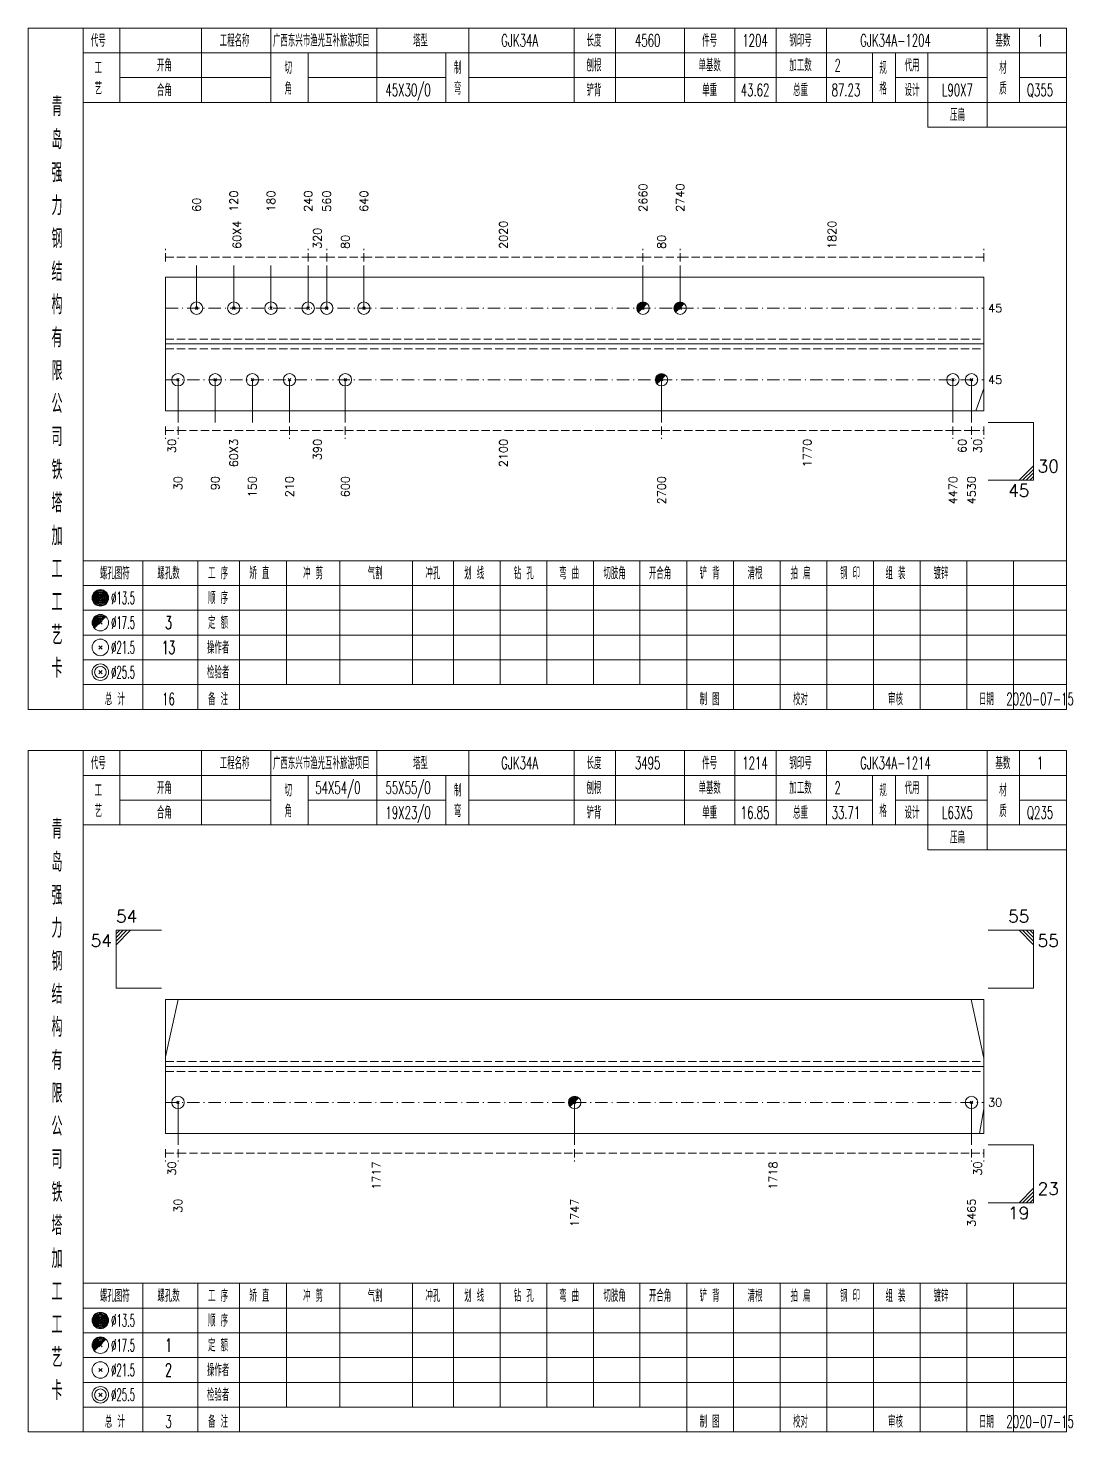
# Model space of a CAD drawing. Extents: x 0 to 2606, y -377 to 6479.
# Drawn here: x 1568.4 to 1821.3, y 1225 to 1565 of the extents above; entities that cross this region are included whole.
import ezdxf
from ezdxf.enums import TextEntityAlignment as Align

# ---------------------------------------------------------------- set-up
doc = ezdxf.new("R2010")
doc.units = 0
doc.header["$MEASUREMENT"] = 0
doc.linetypes.add('一点画线', pattern=[5.2, 3, -1, 0.2, -1])
doc.linetypes.add('虚线', pattern=[2.75, 2, -0.75])
doc.layers.get('0').update_dxf_attribs({"linetype": 'CONTINUOUS', "lineweight": 25})
doc.layers.add('1', color=7, linetype='CONTINUOUS', lineweight=25)
doc.layers.add('4', color=7, linetype='CONTINUOUS', lineweight=25)
doc.styles.get("Standard").update_dxf_attribs({"font": 'simplex.shx', "width": 0.7, "height": 3, "bigfont": 'gbhzfs.shx'})

msp = doc.modelspace()

# ---------------------------------------------------------------- linework, layer by layer
at = {"color": 8, "linetype": '虚线', "lineweight": 9}
for p, q in [((1601.7, 1508.5), (1601.7, 1511.5)), ((1636.2, 1508.5), (1636.2, 1511.5)), ((1636.2, 1508.5), (1636.2, 1511.5)), ((1640.7, 1508.5), (1640.7, 1511.5)), ((1640.7, 1508.5), (1640.7, 1511.5)), ((1649.7, 1508.5), (1649.7, 1511.5)), ((1649.7, 1508.5), (1649.7, 1511.5)), ((1717.26, 1508.5), (1717.26, 1511.5)), ((1717.26, 1508.5), (1717.26, 1511.5)), ((1726.26, 1508.5), (1726.26, 1511.5)), ((1726.26, 1508.5), (1726.26, 1511.5)), ((1799.8, 1508.5), (1799.8, 1511.5)), ((1601.7, 1509.5), (1636.2, 1509.5)), ((1636.2, 1509.5), (1640.7, 1509.5)), ((1640.7, 1509.5), (1649.7, 1509.5)), ((1649.7, 1509.5), (1717.26, 1509.5)), ((1717.26, 1509.5), (1726.26, 1509.5)), ((1726.26, 1509.5), (1799.8, 1509.5)), ((1601.7, 1468.5), (1601.7, 1465.5)), ((1601.7, 1467.5), (1604.7, 1467.5)), ((1604.7, 1468.5), (1604.7, 1465.5)), ((1604.7, 1468.5), (1604.7, 1465.5)), ((1604.7, 1467.5), (1631.7, 1467.5)), ((1631.7, 1468.5), (1631.7, 1465.5)), ((1631.7, 1468.5), (1631.7, 1465.5)), ((1631.7, 1467.5), (1645.2, 1467.5)), ((1645.2, 1468.5), (1645.2, 1465.5)), ((1645.2, 1468.5), (1645.2, 1465.5)), ((1645.2, 1467.5), (1721.76, 1467.5)), ((1721.76, 1468.5), (1721.76, 1465.5)), ((1721.76, 1468.5), (1721.76, 1465.5)), ((1721.76, 1467.5), (1792.3, 1467.5)), ((1792.3, 1468.5), (1792.3, 1465.5)), ((1792.3, 1468.5), (1792.3, 1465.5)), ((1792.3, 1467.5), (1796.8, 1467.5)), ((1796.8, 1468.5), (1796.8, 1465.5)), ((1796.8, 1468.5), (1796.8, 1465.5)), ((1796.8, 1467.5), (1799.8, 1467.5)), ((1799.8, 1468.5), (1799.8, 1465.5)), ((1601.7, 1293.5), (1601.7, 1290.5)), ((1601.7, 1292.5), (1604.7, 1292.5)), ((1604.7, 1293.5), (1604.7, 1290.5)), ((1604.7, 1293.5), (1604.7, 1290.5)), ((1604.7, 1292.5), (1700.72, 1292.5)), ((1700.72, 1293.5), (1700.72, 1290.5)), ((1700.72, 1293.5), (1700.72, 1290.5)), ((1700.72, 1292.5), (1796.8, 1292.5)), ((1796.8, 1293.5), (1796.8, 1290.5)), ((1796.8, 1293.5), (1796.8, 1290.5)), ((1796.8, 1292.5), (1799.8, 1292.5)), ((1799.8, 1293.5), (1799.8, 1290.5))]:
    msp.add_line(p, q, dxfattribs=at)
at = {"color": 7, "linetype": 'Continuous', "lineweight": 13}
for p, q in [((1609.2, 1497.17), (1609.2, 1507.5)), ((1618.2, 1497.17), (1618.2, 1507.5)), ((1627.2, 1497.17), (1627.2, 1507.5)), ((1636.2, 1497.17), (1636.2, 1507.5)), ((1640.7, 1497.17), (1640.7, 1507.5)), ((1649.7, 1497.17), (1649.7, 1507.5)), ((1717.26, 1497.17), (1717.26, 1507.5)), ((1726.26, 1497.17), (1726.26, 1507.5)), ((1608.9, 1496.87), (1609.5, 1497.47)), ((1609.5, 1496.87), (1608.9, 1497.47)), ((1617.9, 1496.87), (1618.5, 1497.47)), ((1618.5, 1496.87), (1617.9, 1497.47)), ((1626.9, 1496.87), (1627.5, 1497.47)), ((1627.5, 1496.87), (1626.9, 1497.47)), ((1635.9, 1496.87), (1636.5, 1497.47)), ((1636.5, 1496.87), (1635.9, 1497.47)), ((1640.4, 1496.87), (1641, 1497.47)), ((1641, 1496.87), (1640.4, 1497.47)), ((1649.4, 1496.87), (1650, 1497.47)), ((1650, 1496.87), (1649.4, 1497.47)), ((1604.7, 1479.83), (1604.7, 1469.5)), ((1613.7, 1479.83), (1613.7, 1469.5)), ((1622.7, 1479.83), (1622.7, 1469.5)), ((1631.7, 1479.83), (1631.7, 1469.5)), ((1645.2, 1479.83), (1645.2, 1469.5)), ((1721.76, 1479.83), (1721.76, 1469.5)), ((1792.3, 1479.83), (1792.3, 1469.5)), ((1796.8, 1479.83), (1796.8, 1469.5)), ((1799.8, 1477.72), (1797.85, 1472.33)), ((1811.8, 1469.5), (1800.8, 1469.5)), ((1811.8, 1469.5), (1811.8, 1455.5)), ((1808.3, 1455.5), (1811.8, 1459)), ((1811.8, 1455.5), (1800.8, 1455.5)), ((1809.17, 1455.5), (1811.8, 1458.12)), ((1810.05, 1455.5), (1811.8, 1457.25)), ((1810.92, 1455.5), (1811.8, 1456.38)), ((1589.7, 1346.5), (1600.7, 1346.5)), ((1589.7, 1332.5), (1589.7, 1346.5)), ((1590.58, 1346.5), (1589.7, 1345.62)), ((1591.45, 1346.5), (1589.7, 1344.75)), ((1592.33, 1346.5), (1589.7, 1343.88)), ((1593.2, 1346.5), (1589.7, 1343)), ((1811.8, 1346.5), (1800.8, 1346.5)), ((1808.3, 1346.5), (1811.8, 1343)), ((1809.17, 1346.5), (1811.8, 1343.88)), ((1810.05, 1346.5), (1811.8, 1344.75)), ((1810.92, 1346.5), (1811.8, 1345.62)), ((1811.8, 1332.5), (1811.8, 1346.5)), ((1589.7, 1332.5), (1600.7, 1332.5)), ((1601.7, 1315.81), (1604.76, 1329.69)), ((1799.8, 1315.56), (1796.68, 1329.69)), ((1811.8, 1332.5), (1800.8, 1332.5)), ((1604.7, 1304.81), (1604.7, 1294.5)), ((1700.72, 1304.81), (1700.72, 1294.5)), ((1796.8, 1304.81), (1796.8, 1294.5)), ((1799.8, 1303.22), (1798.72, 1297.31)), ((1811.8, 1294.5), (1800.8, 1294.5)), ((1811.8, 1294.5), (1811.8, 1280.5)), ((1808.3, 1280.5), (1811.8, 1284)), ((1809.17, 1280.5), (1811.8, 1283.12)), ((1810.05, 1280.5), (1811.8, 1282.25)), ((1811.8, 1280.5), (1800.8, 1280.5)), ((1810.92, 1280.5), (1811.8, 1281.38))]:
    msp.add_line(p, q, dxfattribs=at)
at = {"color": 7, "linetype": 'Continuous', "lineweight": 18}
for p, q in [((1601.7, 1504.67), (1601.7, 1472.33)), ((1601.7, 1504.67), (1799.8, 1504.67)), ((1799.8, 1504.67), (1799.8, 1472.33)), ((1601.7, 1488.5), (1799.8, 1488.5)), ((1601.7, 1329.69), (1601.7, 1297.31)), ((1601.7, 1329.69), (1799.8, 1329.69)), ((1799.8, 1329.69), (1799.8, 1297.31)), ((1601.7, 1313.5), (1799.8, 1313.5))]:
    msp.add_line(p, q, dxfattribs=at)
at = {"color": 3, "linetype": '一点画线', "lineweight": 13}
for p, q in [((1601.7, 1497.17), (1799.8, 1497.17)), ((1601.7, 1479.83), (1799.8, 1479.83)), ((1601.7, 1304.81), (1799.8, 1304.81))]:
    msp.add_line(p, q, dxfattribs=at)
at = {"color": 7, "linetype": 'Continuous', "lineweight": 0}
for p, q in [((1716.96, 1496.87), (1717.56, 1497.47)), ((1716.96, 1497.47), (1717.56, 1496.87)), ((1725.96, 1496.87), (1726.56, 1497.47)), ((1725.96, 1497.47), (1726.56, 1496.87))]:
    msp.add_line(p, q, dxfattribs=at)
at = {"color": 1, "linetype": '虚线', "lineweight": 18}
for p, q in [((1601.7, 1489.67), (1799.8, 1489.67)), ((1601.7, 1487.33), (1799.8, 1487.33)), ((1601.7, 1314.69), (1799.8, 1314.69)), ((1601.7, 1312.31), (1799.8, 1312.31))]:
    msp.add_line(p, q, dxfattribs=at)
at = {"color": 7, "linetype": 'Continuous', "lineweight": 13}
for centre in [(1609.2, 1497.17), (1618.2, 1497.17), (1627.2, 1497.17), (1636.2, 1497.17), (1640.7, 1497.17), (1649.7, 1497.17), (1717.26, 1497.17), (1726.26, 1497.17)]:
    msp.add_circle(centre, 1.5, dxfattribs=at)
for centre, radius in [((1717.26, 1497.17), 1.35), ((1717.26, 1497.17), 1.2), ((1717.26, 1497.17), 1.05), ((1717.26, 1497.17), 0.9), ((1717.26, 1497.17), 0.75), ((1717.26, 1497.17), 0.6), ((1717.26, 1497.17), 0.45), ((1717.26, 1497.17), 0.3), ((1717.26, 1497.17), 0.15), ((1726.26, 1497.17), 1.35), ((1726.26, 1497.17), 1.2), ((1726.26, 1497.17), 1.05), ((1726.26, 1497.17), 0.9), ((1726.26, 1497.17), 0.75), ((1726.26, 1497.17), 0.6), ((1726.26, 1497.17), 0.45), ((1726.26, 1497.17), 0.3), ((1726.26, 1497.17), 0.15)]:
    msp.add_arc(centre, radius, 45, 225, dxfattribs=at)
at = {"layer": '1', "color": 7, "linetype": 'Continuous', "lineweight": 13}
for p, q in [((1604.4, 1479.53), (1605, 1480.13)), ((1605, 1479.53), (1604.4, 1480.13)), ((1613.4, 1479.53), (1614, 1480.13)), ((1614, 1479.53), (1613.4, 1480.13)), ((1622.4, 1479.53), (1623, 1480.13)), ((1623, 1479.53), (1622.4, 1480.13)), ((1631.4, 1479.53), (1632, 1480.13)), ((1632, 1479.53), (1631.4, 1480.13)), ((1644.9, 1479.53), (1645.5, 1480.13)), ((1645.5, 1479.53), (1644.9, 1480.13)), ((1792, 1479.53), (1792.6, 1480.13)), ((1792.6, 1479.53), (1792, 1480.13)), ((1796.5, 1479.53), (1797.1, 1480.13)), ((1797.1, 1479.53), (1796.5, 1480.13)), ((1604.4, 1304.51), (1605, 1305.11)), ((1605, 1304.51), (1604.4, 1305.11)), ((1796.5, 1304.51), (1797.1, 1305.11)), ((1797.1, 1304.51), (1796.5, 1305.11))]:
    msp.add_line(p, q, dxfattribs=at)
at = {"layer": '1', "color": 7, "linetype": 'Continuous', "lineweight": 0}
for p, q in [((1721.46, 1479.53), (1722.06, 1480.13)), ((1721.46, 1480.13), (1722.06, 1479.53)), ((1700.42, 1304.51), (1701.02, 1305.11)), ((1700.42, 1305.11), (1701.02, 1304.51))]:
    msp.add_line(p, q, dxfattribs=at)
at = {"layer": '1', "color": 7, "linetype": 'Continuous', "lineweight": 18}
for p, q in [((1601.7, 1472.33), (1799.8, 1472.33)), ((1601.7, 1297.31), (1799.8, 1297.31))]:
    msp.add_line(p, q, dxfattribs=at)
at = {"layer": '1', "color": 7, "linetype": 'Continuous', "lineweight": 13}
for centre in [(1604.7, 1479.83), (1613.7, 1479.83), (1622.7, 1479.83), (1631.7, 1479.83), (1645.2, 1479.83), (1721.76, 1479.83), (1792.3, 1479.83), (1796.8, 1479.83), (1604.7, 1304.81), (1700.72, 1304.81), (1796.8, 1304.81)]:
    msp.add_circle(centre, 1.5, dxfattribs=at)
for centre, radius in [((1721.76, 1479.83), 1.35), ((1721.76, 1479.83), 1.2), ((1721.76, 1479.83), 1.05), ((1721.76, 1479.83), 0.9), ((1721.76, 1479.83), 0.75), ((1721.76, 1479.83), 0.6), ((1721.76, 1479.83), 0.45), ((1721.76, 1479.83), 0.3), ((1721.76, 1479.83), 0.15), ((1700.72, 1304.81), 1.35), ((1700.72, 1304.81), 1.2), ((1700.72, 1304.81), 1.05), ((1700.72, 1304.81), 0.9), ((1700.72, 1304.81), 0.75), ((1700.72, 1304.81), 0.6), ((1700.72, 1304.81), 0.45), ((1700.72, 1304.81), 0.3), ((1700.72, 1304.81), 0.15)]:
    msp.add_arc(centre, radius, 45, 225, dxfattribs=at)
at = {"layer": '4', "color": 1, "linetype": 'Continuous', "lineweight": 18}
for p, q in [((1581.7, 1400), (1581.7, 1565)), ((1590.6, 1547), (1590.6, 1565)), ((1610.4, 1547), (1610.4, 1565)), ((1627.2, 1547), (1627.2, 1565)), ((1652.8, 1547), (1652.8, 1565)), ((1675.1, 1547), (1675.1, 1565)), ((1700.6, 1547), (1700.6, 1565)), ((1710.6, 1547), (1710.6, 1565)), ((1727.3, 1547), (1727.3, 1565)), ((1739.5, 1547), (1739.5, 1565)), ((1749.5, 1547), (1749.5, 1565)), ((1761.7, 1547), (1761.7, 1565)), ((1800.6, 1541), (1800.6, 1565)), ((1808.4, 1547), (1808.4, 1565)), ((1581.7, 1559), (1819.8, 1559)), ((1636.2, 1547), (1636.2, 1559)), ((1669.5, 1547), (1669.5, 1559)), ((1772.8, 1547), (1772.8, 1559)), ((1778.4, 1547), (1778.4, 1559)), ((1786.2, 1541), (1786.2, 1559)), ((1590.6, 1553), (1627.2, 1553)), ((1636.2, 1553), (1669.5, 1553)), ((1675.1, 1553), (1772.8, 1553)), ((1778.4, 1553), (1800.6, 1553)), ((1808.4, 1553), (1819.8, 1553)), ((1581.7, 1547), (1819.8, 1547)), ((1786.2, 1541), (1819.8, 1541)), ((1581.7, 1436), (1819.8, 1436)), ((1596.2, 1400), (1596.2, 1436)), ((1609.5, 1400), (1609.5, 1436)), ((1619.6, 1400), (1619.6, 1436)), ((1631, 1406), (1631, 1436)), ((1643.9, 1406), (1643.9, 1436)), ((1661.5, 1406), (1661.5, 1436)), ((1671.4, 1406), (1671.4, 1436)), ((1682.7, 1406), (1682.7, 1436)), ((1694, 1406), (1694, 1436)), ((1705.3, 1406), (1705.3, 1436)), ((1716.5, 1406), (1716.5, 1436)), ((1727.9, 1406), (1727.9, 1436)), ((1739.2, 1406), (1739.2, 1436)), ((1750.5, 1406), (1750.5, 1436)), ((1761.8, 1406), (1761.8, 1436)), ((1773.1, 1406), (1773.1, 1436)), ((1784.4, 1406), (1784.4, 1436)), ((1795.7, 1406), (1795.7, 1436)), ((1807, 1406), (1807, 1436)), ((1581.7, 1430), (1819.8, 1430)), ((1581.7, 1424), (1819.8, 1424)), ((1581.7, 1418), (1819.8, 1418)), ((1581.7, 1412), (1819.8, 1412)), ((1581.7, 1406), (1819.8, 1406)), ((1727.9, 1400), (1727.9, 1406)), ((1739.2, 1400), (1739.2, 1406)), ((1750.5, 1400), (1750.5, 1406)), ((1761.8, 1400), (1761.8, 1406)), ((1773.1, 1400), (1773.1, 1406)), ((1784.4, 1400), (1784.4, 1406)), ((1795.7, 1400), (1795.7, 1406)), ((1807, 1400), (1807, 1406)), ((1581.7, 1225), (1581.7, 1390)), ((1590.6, 1372), (1590.6, 1390)), ((1610.4, 1372), (1610.4, 1390)), ((1627.2, 1372), (1627.2, 1390)), ((1652.8, 1372), (1652.8, 1390)), ((1675.1, 1372), (1675.1, 1390)), ((1700.6, 1372), (1700.6, 1390)), ((1710.6, 1372), (1710.6, 1390)), ((1727.3, 1372), (1727.3, 1390)), ((1739.5, 1372), (1739.5, 1390)), ((1749.5, 1372), (1749.5, 1390)), ((1761.7, 1372), (1761.7, 1390)), ((1800.6, 1366), (1800.6, 1390)), ((1808.4, 1372), (1808.4, 1390)), ((1581.7, 1384), (1819.8, 1384)), ((1636.2, 1372), (1636.2, 1384)), ((1669.5, 1372), (1669.5, 1384)), ((1772.8, 1372), (1772.8, 1384)), ((1778.4, 1372), (1778.4, 1384)), ((1786.2, 1366), (1786.2, 1384)), ((1590.6, 1378), (1627.2, 1378)), ((1636.2, 1378), (1669.5, 1378)), ((1675.1, 1378), (1772.8, 1378)), ((1778.4, 1378), (1800.6, 1378)), ((1808.4, 1378), (1819.8, 1378)), ((1581.7, 1372), (1819.8, 1372)), ((1786.2, 1366), (1819.8, 1366)), ((1581.7, 1261), (1819.8, 1261)), ((1596.2, 1225), (1596.2, 1261)), ((1609.5, 1225), (1609.5, 1261)), ((1619.6, 1225), (1619.6, 1261)), ((1631, 1231), (1631, 1261)), ((1643.9, 1231), (1643.9, 1261)), ((1661.5, 1231), (1661.5, 1261)), ((1671.4, 1231), (1671.4, 1261)), ((1682.7, 1231), (1682.7, 1261)), ((1694, 1231), (1694, 1261)), ((1705.3, 1231), (1705.3, 1261)), ((1716.5, 1231), (1716.5, 1261)), ((1727.9, 1231), (1727.9, 1261)), ((1739.2, 1231), (1739.2, 1261)), ((1750.5, 1231), (1750.5, 1261)), ((1761.8, 1231), (1761.8, 1261)), ((1773.1, 1231), (1773.1, 1261)), ((1784.4, 1231), (1784.4, 1261)), ((1795.7, 1231), (1795.7, 1261)), ((1807, 1231), (1807, 1261)), ((1581.7, 1255), (1819.8, 1255)), ((1581.7, 1249), (1819.8, 1249)), ((1581.7, 1243), (1819.8, 1243)), ((1581.7, 1237), (1819.8, 1237)), ((1581.7, 1231), (1819.8, 1231)), ((1727.9, 1225), (1727.9, 1231)), ((1739.2, 1225), (1739.2, 1231)), ((1750.5, 1225), (1750.5, 1231)), ((1761.8, 1225), (1761.8, 1231)), ((1773.1, 1225), (1773.1, 1231)), ((1784.4, 1225), (1784.4, 1231)), ((1795.7, 1225), (1795.7, 1231)), ((1807, 1225), (1807, 1231))]:
    msp.add_line(p, q, dxfattribs=at)
at = {"layer": '4', "color": 7, "linetype": 'Continuous', "lineweight": 13}
for p, q in [((1585.7, 1426.8), (1586.1, 1427.2)), ((1586.1, 1426.8), (1585.7, 1427.2)), ((1585.5, 1414.6), (1586.3, 1415.4)), ((1586.3, 1414.6), (1585.5, 1415.4)), ((1585.5, 1408.6), (1586.3, 1409.4)), ((1586.3, 1408.6), (1585.5, 1409.4)), ((1585.7, 1251.8), (1586.1, 1252.2)), ((1586.1, 1251.8), (1585.7, 1252.2)), ((1585.5, 1239.6), (1586.3, 1240.4)), ((1586.3, 1239.6), (1585.5, 1240.4)), ((1585.5, 1233.6), (1586.3, 1234.4)), ((1586.3, 1233.6), (1585.5, 1234.4))]:
    msp.add_line(p, q, dxfattribs=at)
at = {"layer": '4', "color": 7, "linetype": 'Continuous', "lineweight": 0}
for p, q in [((1585.5, 1420.6), (1586.3, 1421.4)), ((1585.5, 1421.4), (1586.3, 1420.6)), ((1585.5, 1245.6), (1586.3, 1246.4)), ((1585.5, 1246.4), (1586.3, 1245.6))]:
    msp.add_line(p, q, dxfattribs=at)
at = {"layer": '4', "color": 1, "linetype": 'Continuous', "lineweight": 18}
for points in [[(1568.4, 1565), (1568.4, 1400), (1819.8, 1400), (1819.8, 1565)], [(1568.4, 1390), (1568.4, 1225), (1819.8, 1225), (1819.8, 1390)]]:
    msp.add_lwpolyline(points, close=True, dxfattribs=at)
at = {"layer": '4', "color": 7, "linetype": 'Continuous', "lineweight": 13}
for centre, radius in [((1585.9, 1427), 2), ((1585.9, 1427), 1.8), ((1585.9, 1427), 1.6), ((1585.9, 1427), 1.4), ((1585.9, 1427), 1.2), ((1585.9, 1427), 1), ((1585.9, 1427), 0.8), ((1585.9, 1427), 0.6), ((1585.9, 1427), 0.4), ((1585.9, 1427), 0.2), ((1585.9, 1421), 2), ((1585.9, 1415), 2), ((1585.9, 1409), 2), ((1585.9, 1409), 1.4), ((1585.9, 1252), 2), ((1585.9, 1252), 1.8), ((1585.9, 1252), 1.6), ((1585.9, 1252), 1.4), ((1585.9, 1252), 1.2), ((1585.9, 1252), 1), ((1585.9, 1252), 0.8), ((1585.9, 1252), 0.6), ((1585.9, 1252), 0.4), ((1585.9, 1252), 0.2), ((1585.9, 1246), 2), ((1585.9, 1240), 2), ((1585.9, 1234), 2), ((1585.9, 1234), 1.4)]:
    msp.add_circle(centre, radius, dxfattribs=at)
for centre, radius in [((1585.9, 1421), 1.8), ((1585.9, 1421), 1.6), ((1585.9, 1421), 1.4), ((1585.9, 1421), 1.2), ((1585.9, 1421), 1), ((1585.9, 1421), 0.8), ((1585.9, 1421), 0.6), ((1585.9, 1421), 0.4), ((1585.9, 1421), 0.2), ((1585.9, 1246), 1.8), ((1585.9, 1246), 1.6), ((1585.9, 1246), 1.4), ((1585.9, 1246), 1.2), ((1585.9, 1246), 1), ((1585.9, 1246), 0.8), ((1585.9, 1246), 0.6), ((1585.9, 1246), 0.4), ((1585.9, 1246), 0.2)]:
    msp.add_arc(centre, radius, 45, 225, dxfattribs=at)

# ---------------------------------------------------------------- texts
at = {"color": 7, "linetype": 'Continuous', "lineweight": 13}
for s, p in [('2660', (1717.26, 1520.5)), ('2740', (1726.26, 1520.5)), ('60', (1609.2, 1520.5)), ('120', (1618.2, 1520.5)), ('180', (1627.2, 1520.5)), ('240', (1636.2, 1520.5)), ('560', (1640.7, 1520.5)), ('640', (1649.7, 1520.5))]:
    msp.add_text(s, height=2, rotation=90, dxfattribs=at).set_placement(p, align=Align.MIDDLE_LEFT)
at = {"color": 8, "linetype": 'Continuous', "lineweight": 9}
for s, p in [('60X4', (1618.95, 1511.5)), ('2020', (1683.48, 1511.5)), ('1820', (1763.03, 1511.5)), ('320', (1638.45, 1511.5)), ('80', (1645.2, 1511.5)), ('80', (1721.76, 1511.5))]:
    msp.add_text(s, height=2, rotation=90, dxfattribs=at).set_placement(p, align=Align.MIDDLE_LEFT)
at = {"color": 7, "linetype": 'Continuous', "lineweight": 13}
for s, p in [('45', (1800.8, 1497.17)), ('45', (1800.8, 1479.83)), ('30', (1800.8, 1304.81))]:
    msp.add_text(s, height=2, dxfattribs=at).set_placement(p, align=Align.MIDDLE_LEFT)
at = {"color": 8, "linetype": 'Continuous', "lineweight": 9}
for s, p in [('30', (1603.2, 1465.5)), ('60X3', (1618.2, 1465.5)), ('390', (1638.45, 1465.5)), ('2100', (1683.48, 1465.5)), ('1770', (1757.03, 1465.5)), ('60', (1794.55, 1465.5)), ('30', (1798.3, 1465.5)), ('30', (1603.2, 1290.5)), ('1717', (1652.71, 1290.5)), ('1718', (1748.76, 1290.5)), ('30', (1798.3, 1290.5))]:
    msp.add_text(s, height=2, rotation=90, dxfattribs=at).set_placement(p, align=Align.MIDDLE_RIGHT)
at = {"color": 7, "linetype": 'Continuous', "lineweight": 13}
for s, p in [('30', (1812.8, 1456.5)), ('54', (1589.7, 1347.5)), ('23', (1812.8, 1281.5))]:
    msp.add_text(s, height=3, dxfattribs=at).set_placement(p, align=Align.BOTTOM_LEFT)
for s, p in [('45', (1810.8, 1454.5)), ('54', (1588.7, 1345.5)), ('19', (1810.8, 1279.5))]:
    msp.add_text(s, height=3, dxfattribs=at).set_placement(p, align=Align.TOP_RIGHT)
msp.add_text('55', height=3, dxfattribs=at).set_placement((1810.8, 1347.5), align=Align.BOTTOM_RIGHT)
msp.add_text('55', height=3, dxfattribs=at).set_placement((1812.8, 1345.5), align=Align.TOP_LEFT)
at = {"layer": '1', "color": 7, "linetype": 'Continuous', "lineweight": 13}
for s, p in [('30', (1604.7, 1456.5)), ('90', (1613.7, 1456.5)), ('150', (1622.7, 1456.5)), ('210', (1631.7, 1456.5)), ('600', (1645.2, 1456.5)), ('2700', (1721.76, 1456.5)), ('4470', (1792.3, 1456.5)), ('4530', (1796.8, 1456.5)), ('30', (1604.7, 1281.5)), ('1747', (1700.72, 1281.5)), ('3465', (1796.8, 1281.5))]:
    msp.add_text(s, height=2, rotation=90, dxfattribs=at).set_placement(p, align=Align.MIDDLE_RIGHT)
at = {"layer": '4', "color": 1, "linetype": 'Continuous', "lineweight": 13}
for s, height, width, p in [('代号', 3, 0.6, (1585.4, 1562)), ('工程名称', 3, 0.6, (1618.4, 1562)), ('广西东兴市渔光互补旅游项目', 3, 0.6, (1639.4, 1562)), ('塔型', 3, 0.6, (1663.4, 1562)), ('GJK34A', 3, 0.6, (1687.4, 1562)), ('长度', 3, 0.6, (1705.4, 1562)), ('4560', 3, 0.6, (1718.4, 1562)), ('件号', 3, 0.6, (1733.4, 1562)), ('1204', 3, 0.6, (1744.4, 1562)), ('钢印号', 3, 0.6, (1755.4, 1562)), ('GJK34A-1204', 3, 0.6, (1778.4, 1562)), ('基数', 3, 0.6, (1804.4, 1562)), ('1', 3, 0.6, (1813.4, 1562)), ('开角', 3, 0.6, (1601.4, 1556)), ('刨根', 3, 0.6, (1705.4, 1556)), ('单基数', 3, 0.6, (1733.4, 1556)), ('加工数', 3, 0.6, (1755.4, 1556)), ('2', 3, 0.6, (1764.4, 1556)), ('代用', 3, 0.6, (1782.4, 1556)), ('材', 3, 0.6, (1804.4, 1555.4)), ('工', 3, 0.6, (1585.4, 1555.4)), ('切', 3, 0.6, (1631.4, 1555.4)), ('制', 3, 0.6, (1672.4, 1555.4)), ('规', 3, 0.6, (1775.4, 1555.4)), ('艺', 3, 0.6, (1585.4, 1550.4)), ('合角', 3, 0.6, (1601.4, 1550)), ('角', 3, 0.6, (1631.4, 1550.4)), ('45X30/0', 3, 0.6, (1660.4, 1550)), ('弯', 3, 0.6, (1672.4, 1550.4)), ('铲背', 3, 0.6, (1705.4, 1550)), ('单重', 3, 0.6, (1733.4, 1550)), ('43.62', 3, 0.6, (1744.4, 1550)), ('总重', 3, 0.6, (1755.4, 1550)), ('87.23', 3, 0.6, (1766.4, 1550)), ('格', 3, 0.6, (1775.4, 1550.4)), ('设计', 3, 0.6, (1782.4, 1550)), ('L90X7', 3, 0.6, (1793.4, 1550)), ('质', 3, 0.6, (1804.4, 1550.4)), ('Q355', 3, 0.6, (1813.4, 1550)), ('青', 4.6, 0.8, (1575.4, 1546)), ('压扁', 3, 0.6, (1793.4, 1544)), ('岛', 4.6, 0.8, (1575.4, 1538)), ('强', 4.6, 0.8, (1575.4, 1530)), ('力', 4.6, 0.8, (1575.4, 1522)), ('钢', 4.6, 0.8, (1575.4, 1514)), ('结', 4.6, 0.8, (1575.4, 1506)), ('构', 4.6, 0.8, (1575.4, 1498)), ('有', 4.6, 0.8, (1575.4, 1490)), ('限', 4.6, 0.8, (1575.4, 1482)), ('公', 4.6, 0.8, (1575.4, 1474)), ('司', 4.6, 0.8, (1575.4, 1466)), ('铁', 4.6, 0.8, (1575.4, 1458)), ('塔', 4.6, 0.8, (1575.4, 1450)), ('加', 4.6, 0.8, (1575.4, 1442)), ('工', 4.6, 0.8, (1575.4, 1434)), ('螺孔图符', 3, 0.6, (1589.4, 1433)), ('螺孔数', 3, 0.6, (1602.4, 1433)), ('工 序', 3, 0.6, (1614.4, 1433)), ('矫 直', 3, 0.6, (1624.4, 1433)), ('冲 剪', 3, 0.6, (1637.4, 1433)), ('气割', 3, 0.6, (1652.4, 1433)), ('冲孔', 3, 0.6, (1666.4, 1433)), ('划 线', 3, 0.6, (1676.4, 1433)), ('钻 孔', 3, 0.6, (1688.4, 1433)), ('弯 曲', 3, 0.6, (1699.4, 1433)), ('切肢角', 3, 0.6, (1710.4, 1433)), ('开合角', 3, 0.6, (1721.4, 1433)), ('铲 背', 3, 0.6, (1733.4, 1433)), ('清根', 3, 0.6, (1744.4, 1433)), ('拍 扁', 3, 0.6, (1755.4, 1433)), ('钢 印', 3, 0.6, (1767.4, 1433)), ('组 装', 3, 0.6, (1778.4, 1433)), ('镀锌', 3, 0.6, (1789.4, 1433)), ('工', 4.6, 0.8, (1575.4, 1426)), ('%%C13.5', 3, 0.5, (1591.4, 1427)), ('顺 序', 3, 0.6, (1614.4, 1427)), ('%%C17.5', 3, 0.5, (1591.4, 1421)), ('3', 3.2, 0.6, (1602.4, 1421)), ('定 额', 3, 0.6, (1614.4, 1421)), ('艺', 4.6, 0.8, (1575.4, 1418)), ('%%C21.5', 3, 0.5, (1591.4, 1415)), ('13', 3.2, 0.6, (1602.4, 1415)), ('操作者', 3, 0.6, (1614.4, 1415)), ('卡', 4.6, 0.8, (1575.4, 1410)), ('%%C25.5', 3, 0.5, (1591.4, 1409)), ('检验者', 3, 0.6, (1614.4, 1409)), ('总 计', 3, 0.6, (1589.4, 1402.5)), ('备 注', 3, 0.6, (1614.4, 1402.5)), ('制 图', 3, 0.6, (1733.4, 1402.5)), ('校对', 3, 0.6, (1755.4, 1402.5)), ('审核', 3, 0.6, (1778.4, 1402.5)), ('日期', 3, 0.6, (1800.4, 1402.5)), ('16', 3, 0.6, (1602.4, 1402.5)), ('2020-07-15', 3, 0.6, (1813.4, 1402.5)), ('代号', 3, 0.6, (1585.4, 1387)), ('工程名称', 3, 0.6, (1618.4, 1387)), ('广西东兴市渔光互补旅游项目', 3, 0.6, (1639.4, 1387)), ('塔型', 3, 0.6, (1663.4, 1387)), ('GJK34A', 3, 0.6, (1687.4, 1387)), ('长度', 3, 0.6, (1705.4, 1387)), ('3495', 3, 0.6, (1718.4, 1387)), ('件号', 3, 0.6, (1733.4, 1387)), ('1214', 3, 0.6, (1744.4, 1387)), ('钢印号', 3, 0.6, (1755.4, 1387)), ('GJK34A-1214', 3, 0.6, (1778.4, 1387)), ('基数', 3, 0.6, (1804.4, 1387)), ('1', 3, 0.6, (1813.4, 1387)), ('工', 3, 0.6, (1585.4, 1380.4)), ('开角', 3, 0.6, (1601.4, 1381)), ('切', 3, 0.6, (1631.4, 1380.4)), ('54X54/0', 3, 0.6, (1643.4, 1381)), ('55X55/0', 3, 0.6, (1660.4, 1381)), ('制', 3, 0.6, (1672.4, 1380.4)), ('刨根', 3, 0.6, (1705.4, 1381)), ('单基数', 3, 0.6, (1733.4, 1381)), ('加工数', 3, 0.6, (1755.4, 1381)), ('2', 3, 0.6, (1764.4, 1381)), ('规', 3, 0.6, (1775.4, 1380.4)), ('代用', 3, 0.6, (1782.4, 1381)), ('材', 3, 0.6, (1804.4, 1380.4)), ('艺', 3, 0.6, (1585.4, 1375.4)), ('角', 3, 0.6, (1631.4, 1375.4)), ('19X23/0', 3, 0.6, (1660.4, 1375)), ('弯', 3, 0.6, (1672.4, 1375.4)), ('格', 3, 0.6, (1775.4, 1375.4)), ('质', 3, 0.6, (1804.4, 1375.4)), ('青', 4.6, 0.8, (1575.4, 1371)), ('合角', 3, 0.6, (1601.4, 1375)), ('铲背', 3, 0.6, (1705.4, 1375)), ('单重', 3, 0.6, (1733.4, 1375)), ('16.85', 3, 0.6, (1744.4, 1375)), ('总重', 3, 0.6, (1755.4, 1375)), ('33.71', 3, 0.6, (1766.4, 1375)), ('设计', 3, 0.6, (1782.4, 1375)), ('L63X5', 3, 0.6, (1793.4, 1375)), ('Q235', 3, 0.6, (1813.4, 1375)), ('压扁', 3, 0.6, (1793.4, 1369)), ('岛', 4.6, 0.8, (1575.4, 1363)), ('强', 4.6, 0.8, (1575.4, 1355)), ('力', 4.6, 0.8, (1575.4, 1347)), ('钢', 4.6, 0.8, (1575.4, 1339)), ('结', 4.6, 0.8, (1575.4, 1331)), ('构', 4.6, 0.8, (1575.4, 1323)), ('有', 4.6, 0.8, (1575.4, 1315)), ('限', 4.6, 0.8, (1575.4, 1307)), ('公', 4.6, 0.8, (1575.4, 1299)), ('司', 4.6, 0.8, (1575.4, 1291)), ('铁', 4.6, 0.8, (1575.4, 1283)), ('塔', 4.6, 0.8, (1575.4, 1275)), ('加', 4.6, 0.8, (1575.4, 1267)), ('工', 4.6, 0.8, (1575.4, 1259)), ('螺孔图符', 3, 0.6, (1589.4, 1258)), ('螺孔数', 3, 0.6, (1602.4, 1258)), ('工 序', 3, 0.6, (1614.4, 1258)), ('矫 直', 3, 0.6, (1624.4, 1258)), ('冲 剪', 3, 0.6, (1637.4, 1258)), ('气割', 3, 0.6, (1652.4, 1258)), ('冲孔', 3, 0.6, (1666.4, 1258)), ('划 线', 3, 0.6, (1676.4, 1258)), ('钻 孔', 3, 0.6, (1688.4, 1258)), ('弯 曲', 3, 0.6, (1699.4, 1258)), ('切肢角', 3, 0.6, (1710.4, 1258)), ('开合角', 3, 0.6, (1721.4, 1258)), ('铲 背', 3, 0.6, (1733.4, 1258)), ('清根', 3, 0.6, (1744.4, 1258)), ('拍 扁', 3, 0.6, (1755.4, 1258)), ('钢 印', 3, 0.6, (1767.4, 1258)), ('组 装', 3, 0.6, (1778.4, 1258)), ('镀锌', 3, 0.6, (1789.4, 1258)), ('工', 4.6, 0.8, (1575.4, 1251)), ('%%C13.5', 3, 0.5, (1591.4, 1252)), ('顺 序', 3, 0.6, (1614.4, 1252)), ('定 额', 3, 0.6, (1614.4, 1246)), ('艺', 4.6, 0.8, (1575.4, 1243)), ('%%C17.5', 3, 0.5, (1591.4, 1246)), ('1', 3.2, 0.6, (1602.4, 1246)), ('%%C21.5', 3, 0.5, (1591.4, 1240)), ('2', 3.2, 0.6, (1602.4, 1240)), ('操作者', 3, 0.6, (1614.4, 1240)), ('卡', 4.6, 0.8, (1575.4, 1235)), ('%%C25.5', 3, 0.5, (1591.4, 1234)), ('检验者', 3, 0.6, (1614.4, 1234)), ('总 计', 3, 0.6, (1589.4, 1227.5)), ('3', 3, 0.6, (1602.4, 1227.5)), ('备 注', 3, 0.6, (1614.4, 1227.5)), ('制 图', 3, 0.6, (1733.4, 1227.5)), ('校对', 3, 0.6, (1755.4, 1227.5)), ('审核', 3, 0.6, (1778.4, 1227.5)), ('日期', 3, 0.6, (1800.4, 1227.5)), ('2020-07-15', 3, 0.6, (1813.4, 1227.5))]:
    msp.add_text(s, height=height, dxfattribs=dict(at, width=width)).set_placement(p, align=Align.MIDDLE_CENTER)

doc.saveas('drawing.dxf')
